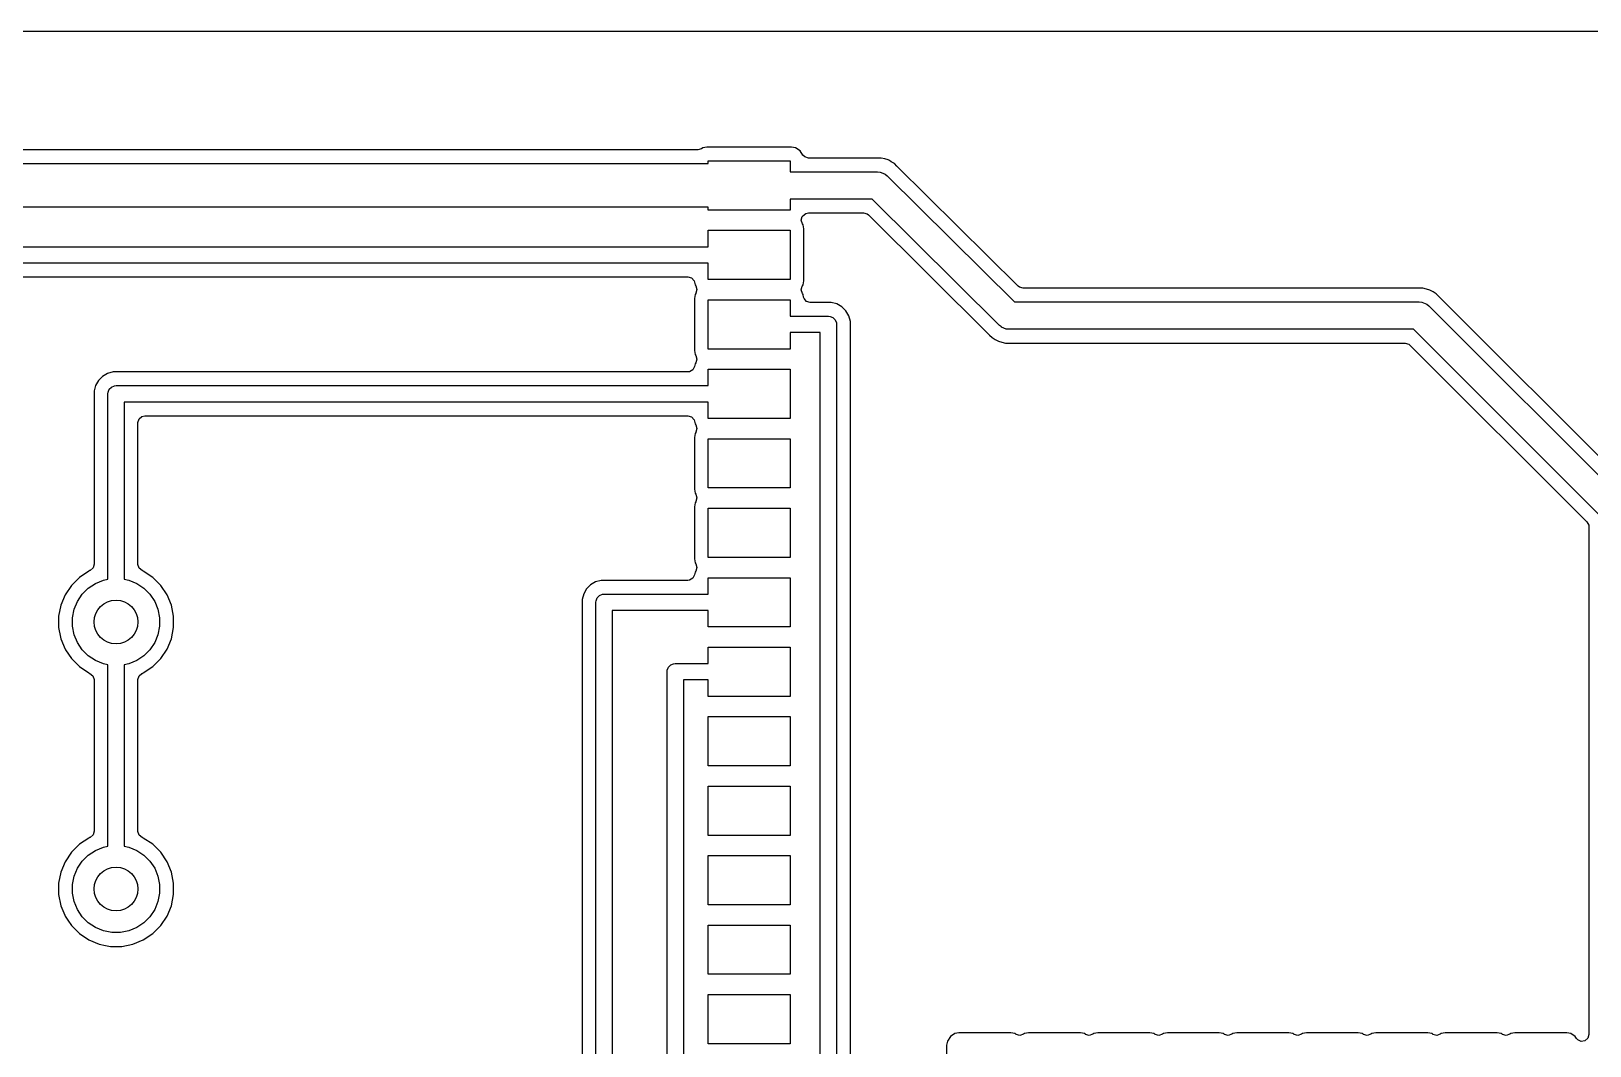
# Model space of a CAD drawing. Header units: millimetres. Extents: x 100.5 to 189.5, y -171.5 to -100.5.
# Drawn here: x 122.13 to 150.62, y -124.75 to -106.2 of the extents above; entities that cross this region are included whole.
import ezdxf

# ---------------------------------------------------------------- set-up
doc = ezdxf.new("R2010")
doc.units = ezdxf.units.MM
doc.layers.add('F.Cu', color=52, linetype='CONTINUOUS', true_color=0xb8bb26)

msp = doc.modelspace()

# ---------------------------------------------------------------- linework, layer by layer
at = {"layer": 'F.Cu', "linetype": 'CONTINUOUS'}
for p, q in [((120.474499, -106.2), (168, -106.2)), ((134.311566, -108.3695), (120.0745, -108.3695)), ((134.313778, -108.36948), (134.311566, -108.3695)), ((134.380454, -108.348603), (134.313778, -108.36948)), ((134.40226, -108.334034), (134.380454, -108.348603)), ((134.402261, -108.334033), (134.40226, -108.334034)), ((134.475324, -108.3195), (134.402261, -108.334033)), ((134.475326, -108.3195), (134.475324, -108.3195)), ((136.024674, -108.3195), (134.475326, -108.3195)), ((136.024677, -108.3195), (136.024674, -108.3195)), ((136.097735, -108.334032), (136.024677, -108.3195)), ((136.097739, -108.334033), (136.097735, -108.334032)), ((136.180601, -108.389399), (136.097739, -108.334033)), ((136.230709, -108.464391), (136.180601, -108.389399)), ((136.266772, -108.499815), (136.230709, -108.464391)), ((136.333811, -108.5195), (136.266772, -108.499815)), ((137.598703, -108.5195), (136.333811, -108.5195)), ((137.59922, -108.519499), (137.598703, -108.5195)), ((137.599478, -108.519497), (137.59922, -108.519499)), ((137.66383, -108.519228), (137.599478, -108.519497)), ((137.664599, -108.51933), (137.66383, -108.519228)), ((137.665118, -108.519397), (137.664599, -108.51933)), ((137.665862, -108.519491), (137.665118, -108.519397)), ((137.728339, -108.536231), (137.665862, -108.519491)), ((137.728837, -108.536364), (137.728339, -108.536231)), ((137.791268, -108.552813), (137.728837, -108.536364)), ((119.7, -108.62), (134.5, -108.62)), ((134.5, -108.62), (134.5, -108.57)), ((134.5, -108.57), (136, -108.57)), ((136, -108.57), (136, -108.77)), ((136, -108.77), (137.6, -108.77)), ((137.6, -108.77), (137.646763, -108.774606)), ((137.646763, -108.774606), (137.647746, -108.774602)), ((137.647746, -108.774602), (137.64807, -108.774734)), ((137.64807, -108.774734), (137.648773, -108.774804)), ((137.648773, -108.774804), (137.693352, -108.793269)), ((137.693352, -108.793269), (137.738021, -108.811553)), ((137.738021, -108.811553), (137.738568, -108.811998)), ((137.738568, -108.811998), (137.738893, -108.812133)), ((137.738893, -108.812133), (137.739588, -108.812828)), ((137.739588, -108.812828), (137.776036, -108.842485)), ((137.79212, -108.553166), (137.791268, -108.552813)), ((137.792574, -108.553353), (137.79212, -108.553166)), ((137.793159, -108.553592), (137.792574, -108.553353)), ((137.814441, -108.565879), (137.793159, -108.553592)), ((137.849225, -108.585962), (137.814441, -108.565879)), ((137.849509, -108.586125), (137.849225, -108.585962)), ((137.873451, -108.599815), (137.849509, -108.586125)), ((137.905636, -108.618218), (137.873451, -108.599815)), ((137.905665, -108.618235), (137.905636, -108.618218)), ((137.906239, -108.618675), (137.905665, -108.618235)), ((137.906645, -108.618985), (137.906239, -108.618675)), ((137.907288, -108.619474), (137.906645, -108.618985)), ((137.95291, -108.665096), (137.907288, -108.619474)), ((137.953277, -108.665462), (137.95291, -108.665096)), ((140.169833, -110.863547), (137.953277, -108.665462)), ((137.776036, -108.842485), (140.102942, -111.15)), ((137.497058, -109.27), (136, -109.27)), ((136, -109.27), (136, -109.47)), ((139.823964, -111.577515), (137.497058, -109.27)), ((134.5, -109.42), (119.3, -109.42)), ((134.5, -109.47), (134.5, -109.42)), ((136, -109.47), (134.5, -109.47)), ((136.202814, -109.657214), (136.221298, -109.589834)), ((136.223691, -109.723889), (136.202814, -109.657214)), ((136.221298, -109.589834), (136.223697, -109.586102)), ((136.223697, -109.586102), (136.230714, -109.575602)), ((136.230714, -109.575602), (136.284329, -109.530801)), ((136.284329, -109.530801), (136.333811, -109.5205)), ((136.333811, -109.5205), (137.342853, -109.5205)), ((137.342853, -109.5205), (137.409892, -109.540185)), ((137.409892, -109.540185), (137.430167, -109.556453)), ((137.430167, -109.556453), (139.646721, -111.754536)), ((134.5, -110.139999), (134.5, -109.84)), ((134.5, -109.84), (136, -109.84)), ((136, -109.84), (136, -110.74)), ((136.235966, -109.74226), (136.223691, -109.723889)), ((136.235966, -109.742261), (136.235966, -109.74226)), ((136.235967, -109.742264), (136.235966, -109.742261)), ((136.250499, -109.815321), (136.235967, -109.742264)), ((136.2505, -109.815323), (136.250499, -109.815321)), ((136.2505, -109.815326), (136.2505, -109.815323)), ((136.2505, -110.764674), (136.2505, -109.815326)), ((113.8, -110.139999), (134.5, -110.139999)), ((134.5, -110.439999), (113.8, -110.439999)), ((134.5, -110.74), (134.5, -110.439999)), ((114.1745, -110.690499), (134.132981, -110.690499)), ((134.132981, -110.690499), (134.20002, -110.710184)), ((134.20002, -110.710184), (134.245775, -110.762988)), ((134.245775, -110.762988), (134.254598, -110.790307)), ((134.254598, -110.790307), (134.264032, -110.837736)), ((136, -110.74), (134.5, -110.74)), ((136.235966, -110.83774), (136.2505, -110.764674)), ((134.264032, -111.012264), (134.2495, -111.085321)), ((134.2495, -111.085321), (134.2495, -112.034678)), ((134.264032, -110.837736), (134.264033, -110.837738)), ((134.264033, -111.012261), (134.264032, -111.012264)), ((134.264033, -110.837738), (134.276309, -110.856111)), ((134.276309, -110.993889), (134.264033, -111.012261)), ((134.276309, -110.856111), (134.297185, -110.922789)), ((134.278699, -110.990169), (134.276309, -110.993889)), ((134.297185, -110.922789), (134.278699, -110.990169)), ((136.202814, -110.927214), (136.221298, -110.859834)), ((136.223691, -110.993889), (136.202814, -110.927214)), ((136.221298, -110.859834), (136.223692, -110.856109)), ((136.235966, -111.01226), (136.223691, -110.993889)), ((136.223692, -110.856109), (136.235966, -110.83774)), ((136.235966, -111.012261), (136.235966, -111.01226)), ((136.235967, -111.012263), (136.235966, -111.012261)), ((136.245402, -111.059692), (136.235967, -111.012263)), ((136.254225, -111.087011), (136.245402, -111.059692)), ((136.29998, -111.139815), (136.254225, -111.087011)), ((140.190108, -110.879815), (140.169833, -110.863547)), ((140.257147, -110.8995), (140.190108, -110.879815)), ((147.565891, -110.8995), (140.257147, -110.8995)), ((147.565892, -110.8995), (147.565891, -110.8995)), ((147.629539, -110.916554), (147.565892, -110.8995)), ((147.693187, -110.933608), (147.629539, -110.916554)), ((147.75025, -110.966554), (147.693187, -110.933608)), ((147.807314, -110.9995), (147.75025, -110.966554)), ((151.407314, -114.5995), (147.807314, -110.9995)), ((134.5, -112.01), (134.5, -111.11)), ((134.5, -111.11), (136, -111.11)), ((136, -111.11), (136, -111.41)), ((136.367019, -111.1595), (136.29998, -111.139815)), ((136.752726, -111.1595), (136.367019, -111.1595)), ((136.752727, -111.1595), (136.752726, -111.1595)), ((136.854587, -111.186793), (136.752727, -111.1595)), ((136.945913, -111.23952), (136.854587, -111.186793)), ((137.02048, -111.314087), (136.945913, -111.23952)), ((137.073207, -111.405413), (137.02048, -111.314087)), ((140.102942, -111.15), (147.5, -111.15)), ((147.5, -111.15), (147.548773, -111.154804)), ((147.548773, -111.154804), (147.638893, -111.192133)), ((147.638893, -111.192133), (147.638897, -111.192137)), ((147.638897, -111.192137), (147.676777, -111.223223)), ((147.676777, -111.223223), (151.276777, -114.823223)), ((136, -111.41), (136.7, -111.41)), ((136.7, -111.41), (136.729264, -111.412882)), ((136.729264, -111.412882), (136.783336, -111.43528)), ((136.783336, -111.43528), (136.82472, -111.476664)), ((136.82472, -111.476664), (136.847118, -111.530736)), ((136.847118, -111.530736), (136.85, -111.56)), ((136.85, -111.56), (136.85, -126.5)), ((137.1005, -111.507273), (137.073207, -111.405413)), ((137.1005, -111.507275), (137.1005, -111.507273)), ((137.1005, -142.945985), (137.1005, -111.507275)), ((139.860411, -111.607171), (139.823964, -111.577515)), ((139.861107, -111.607867), (139.860411, -111.607171)), ((139.861431, -111.608001), (139.861107, -111.607867)), ((139.861979, -111.608447), (139.861431, -111.608001)), ((139.906647, -111.62673), (139.861979, -111.608447)), ((139.951227, -111.645196), (139.906647, -111.62673)), ((139.951929, -111.645265), (139.951227, -111.645196)), ((139.952254, -111.645398), (139.951929, -111.645265)), ((139.953236, -111.645393), (139.952254, -111.645398)), ((140, -111.65), (139.953236, -111.645393)), ((147.396446, -111.65), (140, -111.65)), ((150.85, -115.103554), (147.396446, -111.65)), ((136.55, -111.71), (136, -111.71)), ((136, -111.71), (136, -112.01)), ((136.55, -126.5), (136.55, -111.71)), ((139.646721, -111.754536), (139.647089, -111.754903)), ((139.647089, -111.754903), (139.692705, -111.80052)), ((139.692705, -111.80052), (139.693337, -111.801001)), ((139.693337, -111.801001), (139.693726, -111.801298)), ((139.693726, -111.801298), (139.694338, -111.801767)), ((139.694338, -111.801767), (139.694363, -111.801781)), ((139.694363, -111.801781), (139.694364, -111.801782)), ((139.694364, -111.801782), (139.750634, -111.833956)), ((139.750634, -111.833956), (139.806814, -111.866392)), ((139.806814, -111.866392), (139.806817, -111.866393)), ((139.806817, -111.866393), (139.806842, -111.866407)), ((139.806842, -111.866407), (139.80758, -111.86671)), ((139.80758, -111.86671), (139.808007, -111.866885)), ((139.808007, -111.866885), (139.808738, -111.867187)), ((139.808738, -111.867187), (139.808762, -111.867193)), ((139.808762, -111.867193), (139.808767, -111.867196)), ((139.808767, -111.867196), (139.871437, -111.883707)), ((139.871437, -111.883707), (139.934108, -111.9005)), ((139.934108, -111.9005), (139.934113, -111.9005)), ((139.934113, -111.9005), (139.934143, -111.900508)), ((139.934143, -111.900508), (139.93485, -111.900599)), ((139.93485, -111.900599), (139.935371, -111.900666)), ((139.935371, -111.900666), (139.936169, -111.900771)), ((139.936169, -111.900771), (139.936201, -111.90077)), ((139.936201, -111.90077), (139.936202, -111.900771)), ((139.936202, -111.900771), (140.000779, -111.9005)), ((140.000779, -111.9005), (140.001297, -111.9005)), ((140.001297, -111.9005), (147.241324, -111.9005)), ((147.241324, -111.9005), (147.308363, -111.920185)), ((147.308363, -111.920185), (147.329005, -111.936819)), ((147.329005, -111.936819), (150.563181, -115.170995)), ((134.2495, -112.034678), (134.264032, -112.107735)), ((134.264032, -112.107735), (134.264033, -112.107738)), ((134.264033, -112.107738), (134.276309, -112.126111)), ((134.276309, -112.126111), (134.297185, -112.192789)), ((134.297185, -112.192789), (134.278699, -112.260169)), ((136, -112.01), (134.5, -112.01)), ((123.434085, -112.509521), (123.359521, -112.584085)), ((123.52541, -112.456794), (123.434085, -112.509521)), ((123.525413, -112.456793), (123.52541, -112.456794)), ((123.627273, -112.4295), (123.525413, -112.456793)), ((134.132981, -112.4295), (123.627273, -112.4295)), ((134.161496, -112.426177), (134.132981, -112.4295)), ((134.222212, -112.391603), (134.161496, -112.426177)), ((134.254598, -112.329692), (134.222212, -112.391603)), ((134.264032, -112.282263), (134.254598, -112.329692)), ((134.264033, -112.282261), (134.264032, -112.282263)), ((134.276309, -112.263889), (134.264033, -112.282261)), ((134.278699, -112.260169), (134.276309, -112.263889)), ((134.5, -112.68), (134.5, -112.38)), ((134.5, -112.38), (136, -112.38)), ((136, -112.38), (136, -113.28)), ((123.306793, -112.675413), (123.2795, -112.777273)), ((123.2795, -112.777273), (123.2795, -115.945985)), ((123.306794, -112.67541), (123.306793, -112.675413)), ((123.359521, -112.584085), (123.306794, -112.67541)), ((123.53, -112.83), (123.532882, -112.800736)), ((123.532882, -112.800736), (123.55528, -112.746664)), ((123.55528, -112.746664), (123.596664, -112.70528)), ((123.596664, -112.70528), (123.650736, -112.682882)), ((123.650736, -112.682882), (123.68, -112.68)), ((123.68, -112.68), (134.5, -112.68)), ((123.53, -116.218091), (123.53, -112.83)), ((134.5, -112.98), (123.83, -112.98)), ((123.83, -112.98), (123.83, -116.218091)), ((134.5, -113.28), (134.5, -112.98)), ((124.0805, -113.3545), (124.100185, -113.287461)), ((124.0805, -115.945985), (124.0805, -113.3545)), ((124.100185, -113.287461), (124.152989, -113.241706)), ((124.152989, -113.241706), (124.2045, -113.2305)), ((124.2045, -113.2305), (134.132981, -113.2305)), ((134.132981, -113.2305), (134.20002, -113.250185)), ((134.20002, -113.250185), (134.245775, -113.302989)), ((134.245775, -113.302989), (134.254598, -113.330308)), ((134.254598, -113.330308), (134.264032, -113.377736)), ((134.264032, -113.377736), (134.264033, -113.377738)), ((134.264033, -113.377738), (134.276309, -113.396111)), ((136, -113.28), (134.5, -113.28)), ((134.264032, -113.552264), (134.2495, -113.625321)), ((134.2495, -113.625321), (134.2495, -114.574678)), ((134.264033, -113.552261), (134.264032, -113.552264)), ((134.276309, -113.533889), (134.264033, -113.552261)), ((134.276309, -113.396111), (134.297185, -113.462789)), ((134.278699, -113.530169), (134.276309, -113.533889)), ((134.297185, -113.462789), (134.278699, -113.530169)), ((134.5, -114.55), (134.5, -113.65)), ((134.5, -113.65), (136, -113.65)), ((136, -113.65), (136, -114.55)), ((134.2495, -114.574678), (134.264032, -114.647735)), ((134.264032, -114.647735), (134.264033, -114.647738)), ((134.264033, -114.647738), (134.276309, -114.666111)), ((134.276309, -114.803889), (134.264033, -114.822261)), ((134.276309, -114.666111), (134.297185, -114.732789)), ((134.278699, -114.800169), (134.276309, -114.803889)), ((134.297185, -114.732789), (134.278699, -114.800169)), ((136, -114.55), (134.5, -114.55)), ((134.264032, -114.822264), (134.2495, -114.895321)), ((134.2495, -114.895321), (134.2495, -115.844678)), ((134.264033, -114.822261), (134.264032, -114.822264)), ((134.5, -115.82), (134.5, -114.92)), ((134.5, -114.92), (136, -114.92)), ((136, -114.92), (136, -115.82)), ((150.563181, -115.170995), (150.596666, -115.232318)), ((150.596666, -115.232318), (150.5995, -115.258676)), ((150.5995, -115.258676), (150.5995, -124.54313)), ((123.2795, -115.945985), (123.259815, -116.013024)), ((124.080579, -115.95041), (124.0805, -115.945985)), ((134.2495, -115.844678), (134.264032, -115.917735)), ((134.264032, -115.917735), (134.264033, -115.917738)), ((134.264033, -115.917738), (134.276309, -115.936111)), ((134.276309, -115.936111), (134.297185, -116.002789)), ((136, -115.82), (134.5, -115.82)), ((123.010344, -116.184022), (122.864024, -116.330342)), ((123.182395, -116.069062), (123.010344, -116.184022)), ((123.182402, -116.069059), (123.182395, -116.069062)), ((123.202954, -116.060546), (123.182402, -116.069059)), ((123.207011, -116.058779), (123.202954, -116.060546)), ((123.259815, -116.013024), (123.207011, -116.058779)), ((123.447772, -116.234448), (123.53, -116.218091)), ((123.83, -116.218091), (123.912228, -116.234448)), ((124.102643, -116.016704), (124.080579, -115.95041)), ((124.157045, -116.060545), (124.102643, -116.016704)), ((124.177598, -116.069059), (124.157045, -116.060545)), ((124.177599, -116.06906), (124.177598, -116.069059)), ((124.177604, -116.069062), (124.177599, -116.06906)), ((124.349655, -116.184022), (124.177604, -116.069062)), ((124.495975, -116.330342), (124.349655, -116.184022)), ((134.222212, -116.201603), (134.161496, -116.236177)), ((134.254598, -116.139692), (134.222212, -116.201603)), ((134.264032, -116.092263), (134.254598, -116.139692)), ((134.264033, -116.092261), (134.264032, -116.092263)), ((134.276309, -116.073889), (134.264033, -116.092261)), ((134.278699, -116.070169), (134.276309, -116.073889)), ((134.297185, -116.002789), (134.278699, -116.070169)), ((134.5, -116.49), (134.5, -116.19)), ((134.5, -116.19), (136, -116.19)), ((136, -116.19), (136, -117.09)), ((122.749058, -116.502403), (122.66987, -116.693579)), ((122.864024, -116.330342), (122.749058, -116.502403)), ((122.974463, -116.622883), (123.061592, -116.492485)), ((123.061592, -116.492485), (123.172485, -116.381592)), ((123.172485, -116.381592), (123.302883, -116.294463)), ((123.302883, -116.294463), (123.447772, -116.234448)), ((123.912228, -116.234448), (124.057117, -116.294463)), ((124.057117, -116.294463), (124.187515, -116.381592)), ((124.187515, -116.381592), (124.298408, -116.492485)), ((124.298408, -116.492485), (124.385537, -116.622883)), ((124.495977, -116.330345), (124.495975, -116.330342)), ((124.610941, -116.502402), (124.495977, -116.330345)), ((124.69013, -116.69358), (124.610941, -116.502402)), ((132.226793, -116.485413), (132.1995, -116.587273)), ((132.226794, -116.48541), (132.226793, -116.485413)), ((132.279521, -116.394085), (132.226794, -116.48541)), ((132.354085, -116.319521), (132.279521, -116.394085)), ((132.44541, -116.266794), (132.354085, -116.319521)), ((132.445413, -116.266793), (132.44541, -116.266794)), ((132.547273, -116.2395), (132.445413, -116.266793)), ((132.47528, -116.556664), (132.516664, -116.51528)), ((132.516664, -116.51528), (132.570736, -116.492882)), ((134.132981, -116.2395), (132.547273, -116.2395)), ((132.570736, -116.492882), (132.6, -116.49)), ((132.6, -116.49), (134.5, -116.49)), ((134.161496, -116.236177), (134.132981, -116.2395)), ((122.669868, -116.693587), (122.6295, -116.89653)), ((122.66987, -116.693579), (122.669868, -116.693587)), ((122.883852, -116.921586), (122.914448, -116.767772)), ((122.914448, -116.767772), (122.974463, -116.622883)), ((124.385537, -116.622883), (124.445552, -116.767772)), ((124.445552, -116.767772), (124.476148, -116.921586)), ((124.7305, -116.896535), (124.69013, -116.69358)), ((132.1995, -116.587273), (132.1995, -134.445985)), ((132.45, -116.64), (132.452882, -116.610736)), ((132.45, -134.718091), (132.45, -116.64)), ((132.452882, -116.610736), (132.47528, -116.556664)), ((134.5, -116.79), (132.75, -116.79)), ((132.75, -116.79), (132.75, -134.718091)), ((134.5, -117.09), (134.5, -116.79)), ((122.6295, -116.89653), (122.6295, -117.103469)), ((122.883852, -117.078414), (122.883852, -116.921586)), ((122.914448, -117.232228), (122.883852, -117.078414)), ((124.476148, -117.078414), (124.445552, -117.232228)), ((124.476148, -116.921586), (124.476148, -117.078414)), ((124.7305, -117.103465), (124.7305, -116.896535)), ((122.6295, -117.103469), (122.664495, -117.279399)), ((122.664495, -117.279399), (122.66987, -117.30642)), ((122.66987, -117.30642), (122.749059, -117.497598)), ((122.974463, -117.377117), (122.914448, -117.232228)), ((124.445552, -117.232228), (124.385537, -117.377117)), ((124.610941, -117.497598), (124.69013, -117.30642)), ((124.69013, -117.30642), (124.7305, -117.103465)), ((136, -117.09), (134.5, -117.09)), ((122.749059, -117.497598), (122.757012, -117.5095)), ((122.757012, -117.5095), (122.864024, -117.669657)), ((123.061592, -117.507515), (122.974463, -117.377117)), ((123.172485, -117.618408), (123.061592, -117.507515)), ((123.302883, -117.705537), (123.172485, -117.618408)), ((124.187515, -117.618408), (124.057117, -117.705537)), ((124.298408, -117.507515), (124.187515, -117.618408)), ((124.385537, -117.377117), (124.298408, -117.507515)), ((124.495977, -117.669655), (124.610941, -117.497598)), ((134.5, -117.76), (134.5, -117.46)), ((134.5, -117.46), (136, -117.46)), ((136, -117.46), (136, -118.36)), ((122.864024, -117.669657), (123.010342, -117.815975)), ((123.010342, -117.815975), (123.010345, -117.815977)), ((123.010345, -117.815977), (123.182402, -117.930941)), ((123.182402, -117.930941), (123.202952, -117.939453)), ((123.202952, -117.939453), (123.257356, -117.983293)), ((123.447772, -117.765552), (123.302883, -117.705537)), ((123.53, -117.781908), (123.447772, -117.765552)), ((123.53, -121.098091), (123.53, -117.781908)), ((123.912228, -117.765552), (123.83, -117.781908)), ((123.83, -117.781908), (123.83, -121.098091)), ((124.057117, -117.705537), (123.912228, -117.765552)), ((124.100185, -117.986975), (124.152989, -117.94122)), ((124.152989, -117.94122), (124.157048, -117.939453)), ((124.157048, -117.939453), (124.177598, -117.930941)), ((124.177598, -117.930941), (124.349655, -117.815977)), ((124.349655, -117.815977), (124.495977, -117.669655)), ((133.75, -117.91), (133.752882, -117.880736)), ((133.75, -138.018091), (133.75, -117.91)), ((133.752882, -117.880736), (133.77528, -117.826664)), ((133.77528, -117.826664), (133.816664, -117.78528)), ((133.816664, -117.78528), (133.870736, -117.762882)), ((133.870736, -117.762882), (133.9, -117.76)), ((133.9, -117.76), (134.5, -117.76)), ((123.257356, -117.983293), (123.279421, -118.049587)), ((123.279421, -118.049587), (123.2795, -118.054014)), ((123.2795, -118.054014), (123.2795, -120.825985)), ((124.0805, -118.054014), (124.100185, -117.986975)), ((124.0805, -120.825985), (124.0805, -118.054014)), ((134.5, -118.06), (134.05, -118.06)), ((134.05, -118.06), (134.05, -138.018091)), ((134.5, -118.36), (134.5, -118.06)), ((136, -118.36), (134.5, -118.36)), ((134.5, -119.63), (134.5, -118.73)), ((134.5, -118.73), (136, -118.73)), ((136, -118.73), (136, -119.63)), ((136, -119.63), (134.5, -119.63)), ((134.5, -120.9), (134.5, -120)), ((134.5, -120), (136, -120)), ((136, -120), (136, -120.9)), ((123.010344, -121.064022), (122.864024, -121.210342)), ((123.182395, -120.949062), (123.010344, -121.064022)), ((123.182402, -120.949059), (123.182395, -120.949062)), ((123.202954, -120.940546), (123.182402, -120.949059)), ((123.207011, -120.938779), (123.202954, -120.940546)), ((123.259815, -120.893024), (123.207011, -120.938779)), ((123.2795, -120.825985), (123.259815, -120.893024)), ((124.080579, -120.83041), (124.0805, -120.825985)), ((124.102643, -120.896704), (124.080579, -120.83041)), ((124.157045, -120.940545), (124.102643, -120.896704)), ((124.177598, -120.949059), (124.157045, -120.940545)), ((124.177599, -120.94906), (124.177598, -120.949059)), ((124.177604, -120.949062), (124.177599, -120.94906)), ((124.349655, -121.064022), (124.177604, -120.949062)), ((124.495975, -121.210342), (124.349655, -121.064022)), ((136, -120.9), (134.5, -120.9)), ((122.864024, -121.210342), (122.749058, -121.382403)), ((123.061592, -121.372485), (123.172485, -121.261592)), ((123.172485, -121.261592), (123.302883, -121.174463)), ((123.302883, -121.174463), (123.447772, -121.114448)), ((123.447772, -121.114448), (123.53, -121.098091)), ((123.83, -121.098091), (123.912228, -121.114448)), ((123.912228, -121.114448), (124.057117, -121.174463)), ((124.057117, -121.174463), (124.187515, -121.261592)), ((124.187515, -121.261592), (124.298408, -121.372485)), ((124.495977, -121.210345), (124.495975, -121.210342)), ((124.610941, -121.382402), (124.495977, -121.210345)), ((134.5, -122.17), (134.5, -121.27)), ((134.5, -121.27), (136, -121.27)), ((136, -121.27), (136, -122.17)), ((122.669868, -121.573587), (122.6295, -121.77653)), ((122.66987, -121.573579), (122.669868, -121.573587)), ((122.749058, -121.382403), (122.66987, -121.573579)), ((122.914448, -121.647772), (122.974463, -121.502883)), ((122.974463, -121.502883), (123.061592, -121.372485)), ((124.298408, -121.372485), (124.385537, -121.502883)), ((124.385537, -121.502883), (124.445552, -121.647772)), ((124.69013, -121.57358), (124.610941, -121.382402)), ((124.7305, -121.776535), (124.69013, -121.57358)), ((122.6295, -121.77653), (122.6295, -121.983469)), ((122.883852, -121.801586), (122.914448, -121.647772)), ((122.883852, -121.958414), (122.883852, -121.801586)), ((124.445552, -121.647772), (124.476148, -121.801586)), ((124.476148, -121.801586), (124.476148, -121.958414)), ((124.7305, -121.983465), (124.7305, -121.776535)), ((122.6295, -121.983469), (122.669868, -122.186412)), ((122.669868, -122.186412), (122.66987, -122.18642)), ((122.66987, -122.18642), (122.740615, -122.357214)), ((122.914448, -122.112228), (122.883852, -121.958414)), ((122.974463, -122.257117), (122.914448, -122.112228)), ((124.445552, -122.112228), (124.385537, -122.257117)), ((124.476148, -121.958414), (124.445552, -122.112228)), ((124.610941, -122.377598), (124.69013, -122.18642)), ((124.69013, -122.18642), (124.7305, -121.983465)), ((136, -122.17), (134.5, -122.17)), ((122.740615, -122.357214), (122.749059, -122.377598)), ((122.749059, -122.377598), (122.798645, -122.451809)), ((122.798645, -122.451809), (122.864024, -122.549657)), ((123.061592, -122.387515), (122.974463, -122.257117)), ((123.172485, -122.498408), (123.061592, -122.387515)), ((123.302883, -122.585537), (123.172485, -122.498408)), ((124.187515, -122.498408), (124.057117, -122.585537)), ((124.298408, -122.387515), (124.187515, -122.498408)), ((124.385537, -122.257117), (124.298408, -122.387515)), ((124.495977, -122.549655), (124.610941, -122.377598)), ((122.864024, -122.549657), (123.010342, -122.695975)), ((123.010342, -122.695975), (123.010345, -122.695977)), ((123.010345, -122.695977), (123.182402, -122.810941)), ((123.447772, -122.645552), (123.302883, -122.585537)), ((123.601586, -122.676148), (123.447772, -122.645552)), ((123.758414, -122.676148), (123.601586, -122.676148)), ((123.912228, -122.645552), (123.758414, -122.676148)), ((124.057117, -122.585537), (123.912228, -122.645552)), ((124.177598, -122.810941), (124.349655, -122.695977)), ((124.349655, -122.695977), (124.495977, -122.549655)), ((134.5, -123.44), (134.5, -122.54)), ((134.5, -122.54), (136, -122.54)), ((136, -122.54), (136, -123.44)), ((123.182402, -122.810941), (123.37358, -122.89013)), ((123.37358, -122.89013), (123.489582, -122.913204)), ((123.489582, -122.913204), (123.57653, -122.930499)), ((123.57653, -122.930499), (123.576534, -122.9305)), ((123.576534, -122.9305), (123.576535, -122.9305)), ((123.576535, -122.9305), (123.783466, -122.9305)), ((123.783466, -122.9305), (123.783467, -122.930499)), ((123.783467, -122.930499), (123.98642, -122.89013)), ((123.98642, -122.89013), (124.177598, -122.810941)), ((136, -123.44), (134.5, -123.44)), ((134.5, -124.71), (134.5, -123.81)), ((134.5, -123.81), (136, -123.81)), ((136, -123.81), (136, -124.71)), ((136, -124.71), (134.5, -124.71)), ((138.874032, -124.662264), (138.8595, -124.735321)), ((138.8595, -124.735321), (138.8595, -126.284678)), ((138.874033, -124.66226), (138.874032, -124.662264)), ((138.929399, -124.579399), (138.874033, -124.66226)), ((139.01226, -124.524033), (138.929399, -124.579399)), ((139.012264, -124.524032), (139.01226, -124.524033)), ((139.085323, -124.5095), (139.012264, -124.524032)), ((139.085326, -124.5095), (139.085323, -124.5095)), ((140.034674, -124.5095), (139.085326, -124.5095)), ((140.034677, -124.5095), (140.034674, -124.5095)), ((140.107735, -124.524032), (140.034677, -124.5095)), ((140.107738, -124.524033), (140.107735, -124.524032)), ((140.107739, -124.524033), (140.107738, -124.524033)), ((140.10774, -124.524034), (140.107739, -124.524033)), ((140.126111, -124.536309), (140.10774, -124.524034)), ((140.129831, -124.538699), (140.126111, -124.536309)), ((140.197211, -124.557185), (140.129831, -124.538699)), ((140.263889, -124.536309), (140.197211, -124.557185)), ((140.282261, -124.524033), (140.263889, -124.536309)), ((140.282264, -124.524032), (140.282261, -124.524033)), ((140.355323, -124.5095), (140.282264, -124.524032)), ((140.355326, -124.5095), (140.355323, -124.5095)), ((141.304674, -124.5095), (140.355326, -124.5095)), ((141.304677, -124.5095), (141.304674, -124.5095)), ((141.377735, -124.524032), (141.304677, -124.5095)), ((141.377738, -124.524033), (141.377735, -124.524032)), ((141.377739, -124.524033), (141.377738, -124.524033)), ((141.37774, -124.524034), (141.377739, -124.524033)), ((141.396111, -124.536309), (141.37774, -124.524034)), ((141.399831, -124.538699), (141.396111, -124.536309)), ((141.467211, -124.557185), (141.399831, -124.538699)), ((141.533889, -124.536309), (141.467211, -124.557185)), ((141.552261, -124.524033), (141.533889, -124.536309)), ((141.552264, -124.524032), (141.552261, -124.524033)), ((141.625323, -124.5095), (141.552264, -124.524032)), ((141.625326, -124.5095), (141.625323, -124.5095)), ((142.574674, -124.5095), (141.625326, -124.5095)), ((142.574677, -124.5095), (142.574674, -124.5095)), ((142.647735, -124.524032), (142.574677, -124.5095)), ((142.647738, -124.524033), (142.647735, -124.524032)), ((142.647739, -124.524033), (142.647738, -124.524033)), ((142.64774, -124.524034), (142.647739, -124.524033)), ((142.666111, -124.536309), (142.64774, -124.524034)), ((142.669831, -124.538699), (142.666111, -124.536309)), ((142.737211, -124.557185), (142.669831, -124.538699)), ((142.803889, -124.536309), (142.737211, -124.557185)), ((142.822261, -124.524033), (142.803889, -124.536309)), ((142.822264, -124.524032), (142.822261, -124.524033)), ((142.895323, -124.5095), (142.822264, -124.524032)), ((142.895326, -124.5095), (142.895323, -124.5095)), ((143.844674, -124.5095), (142.895326, -124.5095)), ((143.844677, -124.5095), (143.844674, -124.5095)), ((143.917735, -124.524032), (143.844677, -124.5095)), ((143.917738, -124.524033), (143.917735, -124.524032)), ((143.917739, -124.524033), (143.917738, -124.524033)), ((143.91774, -124.524034), (143.917739, -124.524033)), ((143.936111, -124.536309), (143.91774, -124.524034)), ((143.939831, -124.538699), (143.936111, -124.536309)), ((144.007211, -124.557185), (143.939831, -124.538699)), ((144.073889, -124.536309), (144.007211, -124.557185)), ((144.092261, -124.524033), (144.073889, -124.536309)), ((144.092264, -124.524032), (144.092261, -124.524033)), ((144.165323, -124.5095), (144.092264, -124.524032)), ((144.165326, -124.5095), (144.165323, -124.5095)), ((145.114674, -124.5095), (144.165326, -124.5095)), ((145.114677, -124.5095), (145.114674, -124.5095)), ((145.187735, -124.524032), (145.114677, -124.5095)), ((145.187738, -124.524033), (145.187735, -124.524032)), ((145.187739, -124.524033), (145.187738, -124.524033)), ((145.18774, -124.524034), (145.187739, -124.524033)), ((145.206111, -124.536309), (145.18774, -124.524034)), ((145.209831, -124.538699), (145.206111, -124.536309)), ((145.277211, -124.557185), (145.209831, -124.538699)), ((145.343889, -124.536309), (145.277211, -124.557185)), ((145.362261, -124.524033), (145.343889, -124.536309)), ((145.362264, -124.524032), (145.362261, -124.524033)), ((145.435323, -124.5095), (145.362264, -124.524032)), ((145.435326, -124.5095), (145.435323, -124.5095)), ((146.384674, -124.5095), (145.435326, -124.5095)), ((146.384677, -124.5095), (146.384674, -124.5095)), ((146.457735, -124.524032), (146.384677, -124.5095)), ((146.457738, -124.524033), (146.457735, -124.524032)), ((146.457739, -124.524033), (146.457738, -124.524033)), ((146.45774, -124.524034), (146.457739, -124.524033)), ((146.476111, -124.536309), (146.45774, -124.524034)), ((146.479831, -124.538699), (146.476111, -124.536309)), ((146.547211, -124.557185), (146.479831, -124.538699)), ((146.613889, -124.536309), (146.547211, -124.557185)), ((146.632261, -124.524033), (146.613889, -124.536309)), ((146.632264, -124.524032), (146.632261, -124.524033)), ((146.705323, -124.5095), (146.632264, -124.524032)), ((146.705326, -124.5095), (146.705323, -124.5095)), ((147.654674, -124.5095), (146.705326, -124.5095)), ((147.654677, -124.5095), (147.654674, -124.5095)), ((147.727735, -124.524032), (147.654677, -124.5095)), ((147.727738, -124.524033), (147.727735, -124.524032)), ((147.727739, -124.524033), (147.727738, -124.524033)), ((147.72774, -124.524034), (147.727739, -124.524033)), ((147.746111, -124.536309), (147.72774, -124.524034)), ((147.749831, -124.538699), (147.746111, -124.536309)), ((147.817211, -124.557185), (147.749831, -124.538699)), ((147.883889, -124.536309), (147.817211, -124.557185)), ((147.902261, -124.524033), (147.883889, -124.536309)), ((147.902264, -124.524032), (147.902261, -124.524033)), ((147.975323, -124.5095), (147.902264, -124.524032)), ((147.975326, -124.5095), (147.975323, -124.5095)), ((148.924674, -124.5095), (147.975326, -124.5095)), ((148.924677, -124.5095), (148.924674, -124.5095)), ((148.997735, -124.524032), (148.924677, -124.5095)), ((148.997738, -124.524033), (148.997735, -124.524032)), ((148.997739, -124.524033), (148.997738, -124.524033)), ((148.99774, -124.524034), (148.997739, -124.524033)), ((149.016111, -124.536309), (148.99774, -124.524034)), ((149.019831, -124.538699), (149.016111, -124.536309)), ((149.087211, -124.557185), (149.019831, -124.538699)), ((149.153889, -124.536309), (149.087211, -124.557185)), ((149.172261, -124.524033), (149.153889, -124.536309)), ((149.172264, -124.524032), (149.172261, -124.524033)), ((149.245323, -124.5095), (149.172264, -124.524032)), ((149.245326, -124.5095), (149.245323, -124.5095)), ((150.194674, -124.5095), (149.245326, -124.5095)), ((150.194677, -124.5095), (150.194674, -124.5095)), ((150.267735, -124.524032), (150.194677, -124.5095)), ((150.267739, -124.524033), (150.267735, -124.524032)), ((150.350601, -124.579399), (150.267739, -124.524033)), ((150.372398, -124.612021), (150.350601, -124.579399)), ((150.394297, -124.636843), (150.372398, -124.612021)), ((150.457853, -124.665868), (150.394297, -124.636843)), ((150.527011, -124.655924), (150.457853, -124.665868)), ((150.579815, -124.610169), (150.527011, -124.655924)), ((150.5995, -124.54313), (150.579815, -124.610169))]:
    msp.add_line(p, q, dxfattribs=at)
at = {"layer": 'F.Cu'}
for centre in [(123.68, -117), (123.68, -117), (123.68, -121.88), (123.68, -121.88)]:
    msp.add_circle(centre, 0.4, dxfattribs=at)

doc.saveas('drawing.dxf')
